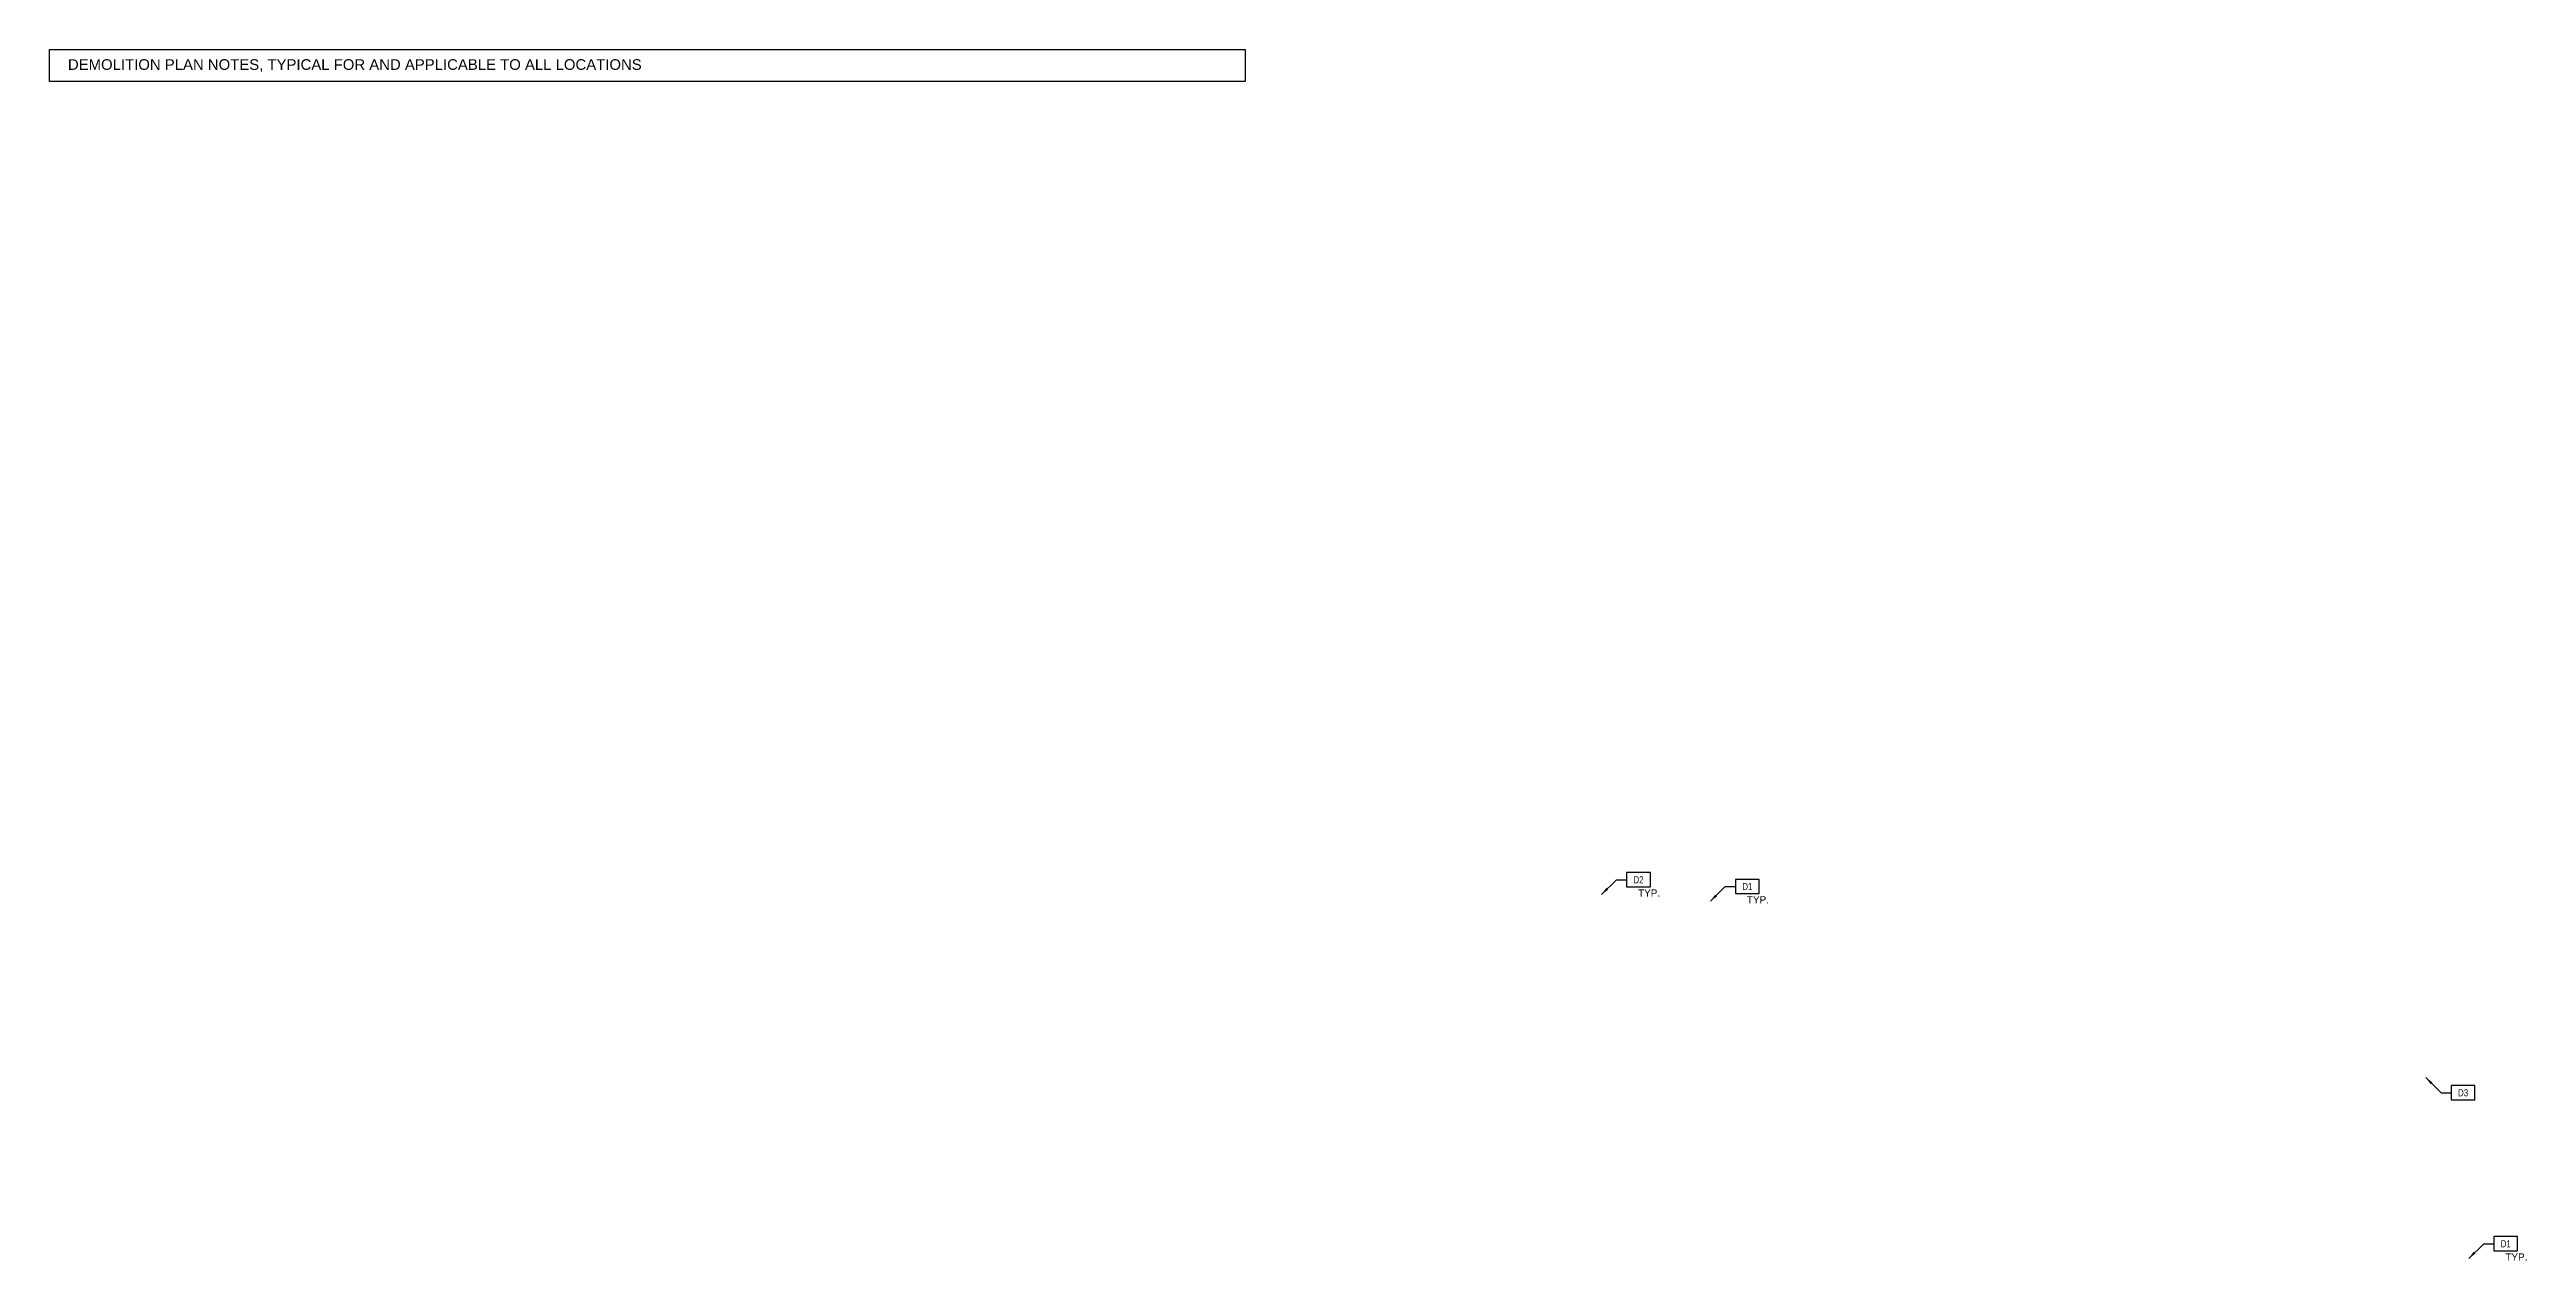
# Model space of a CAD drawing. Header units: inches. Extents: x -118 to 9372, y -4039 to 888.
# Drawn here: x -118 to 2668, y -554 to 809 of the extents above; entities that cross this region are included whole.
import ezdxf
from ezdxf.enums import TextEntityAlignment as Align

# ---------------------------------------------------------------- set-up
doc = ezdxf.new("R2010")
doc.units = ezdxf.units.IN
doc.header["$LTSCALE"] = 96
doc.header["$MEASUREMENT"] = 0
for name, color, linetype in [('A-Anno-Demo', 7, 'Continuous'), ('A-Anno-Flor', 7, 'Continuous'), ('A-Anno-PwrS', 7, 'Continuous'), ('XREF', 7, 'Continuous')]:
    doc.layers.add(name, color=color, linetype=linetype)
doc.styles.add('OTJ_Title1', font='swiss.ttf')
doc.styles.add('XFINE_0', font='swissl.ttf', dxfattribs={"width": 0.8})
doc.styles.add('XFINE_1-8', font='swissl.ttf', dxfattribs={"height": 10})
doc.dimstyles.new('OTJ_1-8', dxfattribs={"dimscale": 96, "dimtxt": 0.09375, "dimasz": 0.09375, "dimexe": 0.0625, "dimexo": 0.15625, "dimgap": 0.046875, "dimtad": 1, "dimdec": 1, "dimzin": 3, "dimdsep": 46, "dimlunit": 4, "dimtxsty": 'XFINE_1-8', "dimblk": 'ARCHTICK', "dimcen": 0.09, "dimdle": 0.0625, "dimclrd": 15, "dimclre": 15, "dimclrt": 7, "dimadec": 0, "dimazin": 0, "dimtfac": 0.75, "dimtdec": 1, "dimtix": 1, "dimtmove": 1, "dimatfit": 3, "dimfxl": 1, "dimfrac": 1, "dimtolj": 1, "dimtzin": 0, "dimarcsym": 0})

# ---------------------------------------------------------------- blocks, each defined once
blk = doc.blocks.new('multi-note')
at = {"color": 4}
blk.add_lwpolyline([(-1.67, -1), (1.67, -1), (1.67, 1), (-1.67, 1)], close=True, dxfattribs=at)
at = {"color": 0, "style": 'XFINE_0', "width": 0.8}
blk.add_attdef('MULTI-NOTE', text='', height=1, dxfattribs=at).set_placement((0, 0), align=Align.MIDDLE_CENTER)
blk = doc.blocks.new('_ArchTick')
at = {"color": 0, "linetype": 'ByBlock', "const_width": 0.15}
blk.add_lwpolyline([(-0.5, -0.5), (0.5, 0.5)], dxfattribs=at)

msp = doc.modelspace()

# ---------------------------------------------------------------- linework, layer by layer
at = {"layer": 'A-Anno-PwrS', "color": 5}
msp.add_lwpolyline([(-118.2, 808.8), (1226.7, 808.8), (1226.7, 772.8), (-118.2, 772.8)], close=True, dxfattribs=at)
at = {"layer": 'XREF'}
for p, q in [((1644.5, -125.5), (1656, -125.5)), ((1767, -133.1), (1778.5, -133.1)), ((2603.5, -551.7), (2620.2, -535.1)), ((2620.2, -535.1), (2631.6, -535.1))]:
    msp.add_line(p, q, dxfattribs=at)

# ---------------------------------------------------------------- block references
at = {"layer": 'A-Anno-Demo', "xscale": 8, "yscale": 8, "zscale": 8}
for p, values in [((1669.3, -125.5), {'MULTI-NOTE': 'D2'}), ((1791.8, -133.1), {'MULTI-NOTE': 'D1'}), ((2597, -365.2), {'MULTI-NOTE': 'D3'}), ((2645, -535.1), {'MULTI-NOTE': 'D1'})]:
    msp.add_blockref('multi-note', p, dxfattribs=at).add_auto_attribs(values)

# ---------------------------------------------------------------- texts
at = {"layer": 'A-Anno-Flor', "attachment_point": 1}
for s, insert, char_height, width, style in [('DEMOLITION PLAN NOTES, TYPICAL FOR AND APPLICABLE TO ALL LOCATIONS', (-97.5, 797.9), 12, 836.833, 'OTJ_Title1'), ('TYP.', (1668.8, -136.4), 8, 540.348, 'XFINE_1-8'), ('TYP.', (1791.3, -144), 8, 540.348, 'XFINE_1-8'), ('TYP.', (2644.5, -546), 8, 540.348, 'XFINE_1-8')]:
    msp.add_mtext(s, dxfattribs=dict(at, insert=insert, char_height=char_height, width=width, style=style))

# ---------------------------------------------------------------- leaders
at = {"layer": 'A-Anno-Demo'}
for points in [[(1627.8, -142), (1644.5, -125.5), (1656, -125.5)], [(1750.2, -149.6), (1767, -133.1), (1778.5, -133.1)], [(2555.1, -348.2), (2572.2, -365.2), (2583.7, -365.2)], [(2603.4, -551.6), (2620.2, -535.1), (2631.6, -535.1)]]:
    msp.add_leader(points, dimstyle='OTJ_1-8', override={"dimgap": 0.046875, "dimtad": 0}, dxfattribs=at)

doc.saveas('drawing.dxf')
